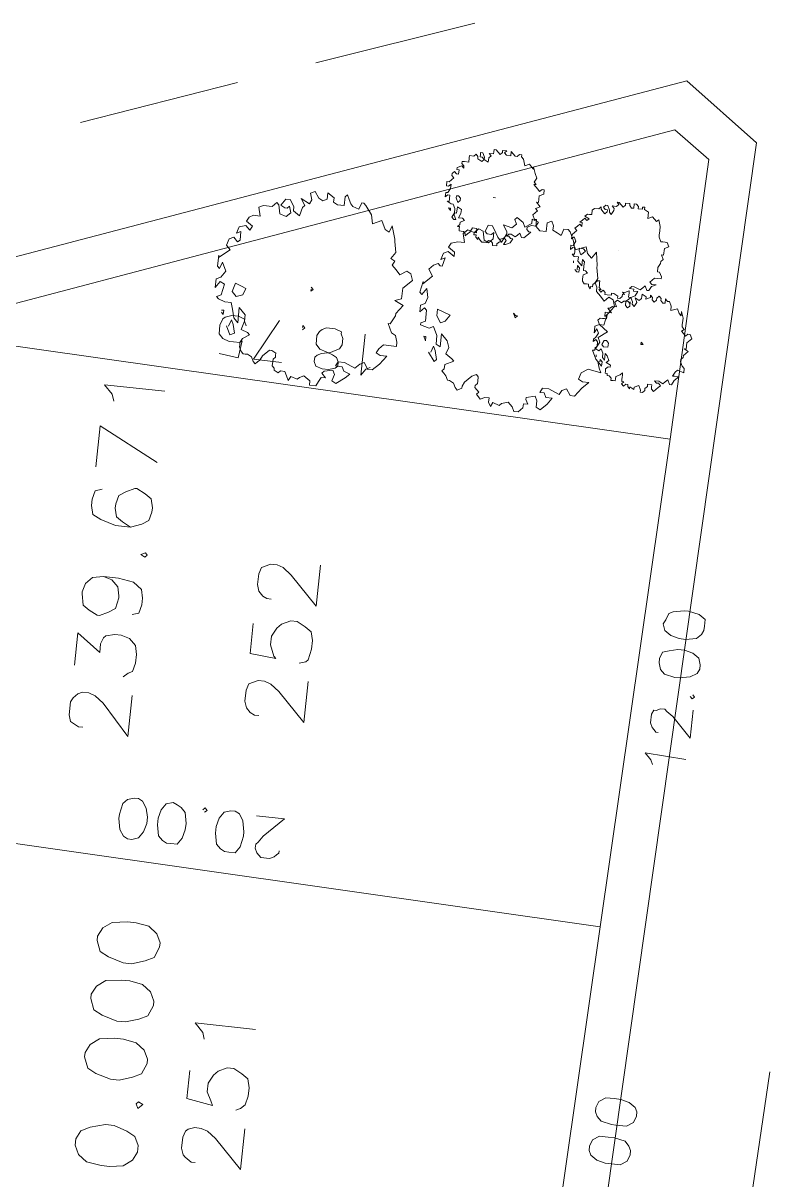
# Model space of a CAD drawing. Header units: metres. Extents: x -977055 to 805873, y -1033982 to 242021.
# Drawn here: x 2631.84 to 2650.15, y 1034.09 to 1062.44 of the extents above; entities that cross this region are included whole.
import ezdxf

# ---------------------------------------------------------------- set-up
doc = ezdxf.new("R2010")
doc.units = ezdxf.units.M
for name, color, linetype in [('PDF_acera', 7, 'Continuous'), ('PDF_areas por lote', 7, 'Continuous'), ('PDF_COTAS', 7, 'Continuous'), ('PDF_linea de centro', 7, 'Continuous'), ('PDF_LOTES', 7, 'Continuous'), ('PDF_No. lotes', 7, 'Continuous'), ('PDF_PLANTAS', 7, 'Continuous')]:
    doc.layers.add(name, color=color, linetype=linetype)

# ---------------------------------------------------------------- blocks, each defined once
blk = doc.blocks.new('CALLE')
at = {"layer": 'PDF_acera', "lineweight": 9}
blk.add_lwpolyline([(10.499328, -142.926336), (22.522752, -174.551328), (21.464352, -176.033088), (-60.836832, -173.238912), (-62.106912, -171.88416), (-61.048512, -140.7672), (-59.69376, -139.49712), (8.975232, -141.8256)], close=True, dxfattribs=at)
blk.add_lwpolyline([(16.045344, -159.987744), (21.549024, -174.42432), (21.040992, -175.144032), (15.537312, -174.974688)], dxfattribs=at)
at = {"layer": 'PDF_areas por lote', "lineweight": 9}
for points in [[(8.721216, -164.179008), (8.721216, -164.094336), (8.763552, -164.009664), (8.805888, -163.924992), (8.932896, -163.882656), (9.186912, -163.882656), (9.271584, -163.924992), (9.356256, -164.009664), (9.398592, -164.094336), (9.398592, -164.221344), (9.356256, -164.348352), (9.229248, -164.517696), (8.636544, -165.068064), (9.440928, -165.068064)], [(9.906624, -163.882656), (10.541664, -163.882656), (10.202976, -164.348352), (10.37232, -164.348352), (10.499328, -164.390688), (10.541664, -164.433024), (10.584, -164.602368), (10.584, -164.729376), (10.541664, -164.89872), (10.414656, -165.025728), (10.245312, -165.068064), (10.075968, -165.068064), (9.906624, -165.025728), (9.864288, -164.941056), (9.779616, -164.856384)], [(11.684736, -164.26368), (11.6424, -164.433024), (11.515392, -164.560032), (11.346048, -164.602368), (11.303712, -164.602368), (11.092032, -164.560032), (11.00736, -164.433024), (10.922688, -164.26368), (10.922688, -164.221344), (11.00736, -164.052), (11.092032, -163.924992), (11.303712, -163.882656), (11.346048, -163.882656), (11.515392, -163.924992), (11.6424, -164.052), (11.684736, -164.26368), (11.684736, -164.560032), (11.6424, -164.856384), (11.515392, -165.025728), (11.346048, -165.068064), (11.21904, -165.068064), (11.049696, -165.025728), (11.00736, -164.89872)], [(13.378176, -164.052), (13.33584, -163.924992), (13.166496, -163.882656), (13.039488, -163.882656), (12.870144, -163.924992), (12.785472, -164.094336), (12.7008, -164.390688), (12.7008, -164.68704), (12.785472, -164.89872), (12.870144, -165.025728), (13.039488, -165.068064), (13.12416, -165.068064), (13.293504, -165.025728), (13.378176, -164.89872), (13.462848, -164.729376), (13.462848, -164.68704), (13.378176, -164.517696), (13.293504, -164.390688), (13.12416, -164.348352), (13.039488, -164.348352), (12.870144, -164.390688), (12.785472, -164.517696), (12.7008, -164.68704)], [(14.013216, -165.068064), (14.60592, -163.882656), (13.801536, -163.882656)], [(15.113952, -164.094336), (15.24096, -164.052), (15.410304, -163.882656), (15.410304, -165.068064)]]:
    blk.add_lwpolyline(points, dxfattribs=at)
for points in [[(0.592704, -164.89872), (0.42336, -164.983392), (0.296352, -165.152736), (0.254016, -165.449088), (0.254016, -165.618432), (0.296352, -165.872448), (0.42336, -166.041792), (0.592704, -166.126464), (0.719712, -166.126464), (0.889056, -166.041792), (0.973728, -165.872448), (1.0584, -165.618432), (1.0584, -165.449088), (0.973728, -165.152736), (0.889056, -164.983392), (0.719712, -164.89872)], [(2.32848, -164.89872), (2.1168, -164.983392), (2.032128, -165.152736), (1.947456, -165.449088), (1.947456, -165.618432), (2.032128, -165.872448), (2.1168, -166.041792), (2.32848, -166.126464), (2.413152, -166.126464), (2.582496, -166.041792), (2.709504, -165.872448), (2.75184, -165.618432), (2.75184, -165.449088), (2.709504, -165.152736), (2.582496, -164.983392), (2.413152, -164.89872)], [(3.471552, -164.89872), (3.259872, -164.983392), (3.1752, -165.152736), (3.090528, -165.449088), (3.090528, -165.618432), (3.1752, -165.872448), (3.259872, -166.041792), (3.471552, -166.126464), (3.556224, -166.126464), (3.725568, -166.041792), (3.852576, -165.872448), (3.894912, -165.618432), (3.894912, -165.449088), (3.852576, -165.152736), (3.725568, -164.983392), (3.556224, -164.89872)], [(4.614624, -164.89872), (4.402944, -164.983392), (4.318272, -165.152736), (4.2336, -165.449088), (4.2336, -165.618432), (4.318272, -165.872448), (4.402944, -166.041792), (4.614624, -166.126464), (4.699296, -166.126464), (4.86864, -166.041792), (4.995648, -165.872448), (5.037984, -165.618432), (5.037984, -165.449088), (4.995648, -165.152736), (4.86864, -164.983392), (4.699296, -164.89872)], [(12.192768, -164.941056), (12.150432, -165.025728), (12.192768, -165.068064), (12.235104, -165.025728)], [(1.524096, -165.999456), (1.439424, -166.041792), (1.524096, -166.126464), (1.566432, -166.041792)]]:
    blk.add_lwpolyline(points, close=True, dxfattribs=at)
at = {"layer": 'PDF_COTAS', "lineweight": 9}
for points in [[(6.646752, -165.364416), (6.689088, -165.491424), (6.816096, -165.576096), (6.98544, -165.618432), (7.112448, -165.618432), (7.281792, -165.576096), (7.4088, -165.491424), (7.451136, -165.406752), (7.451136, -165.32208), (7.4088, -165.195072), (7.324128, -165.1104), (7.112448, -165.068064), (7.027776, -165.068064), (6.816096, -165.1104), (6.689088, -165.195072), (6.646752, -165.279744)], [(6.646752, -165.364416), (6.689088, -165.491424), (6.816096, -165.576096), (6.98544, -165.618432), (7.112448, -165.618432), (7.281792, -165.576096), (7.4088, -165.491424), (7.451136, -165.406752), (7.451136, -165.32208), (7.4088, -165.195072), (7.324128, -165.1104), (7.112448, -165.068064), (7.027776, -165.068064), (6.816096, -165.1104), (6.689088, -165.195072), (6.646752, -165.279744)], [(6.646752, -166.126464), (6.646752, -166.253472), (6.77376, -166.338144), (6.943104, -166.38048), (7.070112, -166.38048), (7.281792, -166.338144), (7.366464, -166.253472), (7.4088, -166.1688), (7.451136, -166.084128), (7.4088, -165.95712), (7.281792, -165.872448), (7.112448, -165.830112), (6.98544, -165.830112), (6.77376, -165.872448), (6.689088, -165.95712), (6.646752, -166.041792)], [(6.646752, -166.126464), (6.646752, -166.253472), (6.77376, -166.338144), (6.943104, -166.38048), (7.070112, -166.38048), (7.281792, -166.338144), (7.366464, -166.253472), (7.4088, -166.1688), (7.451136, -166.084128), (7.4088, -165.95712), (7.281792, -165.872448), (7.112448, -165.830112), (6.98544, -165.830112), (6.77376, -165.872448), (6.689088, -165.95712), (6.646752, -166.041792)], [(7.366464, -166.676832), (7.4088, -166.719168), (7.366464, -166.761504), (7.324128, -166.719168), (7.366464, -166.761504), (7.4088, -166.719168)], [(6.604416, -167.269536), (6.604416, -167.396544), (6.731424, -167.481216), (6.943104, -167.523552), (7.027776, -167.523552), (7.239456, -167.481216), (7.366464, -167.396544), (7.4088, -167.311872), (7.4088, -167.2272), (7.366464, -167.100192), (7.239456, -167.01552), (7.070112, -166.973184), (6.943104, -166.973184), (6.731424, -167.01552), (6.646752, -167.100192), (6.604416, -167.184864)], [(6.604416, -167.269536), (6.604416, -167.396544), (6.731424, -167.481216), (6.943104, -167.523552), (7.027776, -167.523552), (7.239456, -167.481216), (7.366464, -167.396544), (7.4088, -167.311872), (7.4088, -167.2272), (7.366464, -167.100192), (7.239456, -167.01552), (7.070112, -166.973184), (6.943104, -166.973184), (6.731424, -167.01552), (6.646752, -167.100192), (6.604416, -167.184864)], [(7.366464, -167.735232), (7.366464, -168.2856), (6.98544, -167.904576), (6.858432, -167.819904), (6.816096, -167.777568), (6.731424, -167.777568), (6.646752, -167.819904), (6.604416, -167.86224), (6.56208, -167.904576), (6.56208, -168.07392), (6.604416, -168.158592), (6.646752, -168.200928), (6.689088, -168.243264), (6.731424, -168.243264), (6.689088, -168.243264), (6.646752, -168.200928), (6.604416, -168.158592), (6.56208, -168.07392), (6.56208, -167.904576), (6.604416, -167.86224), (6.646752, -167.819904), (6.731424, -167.777568), (6.816096, -167.777568), (6.858432, -167.819904), (6.98544, -167.904576), (7.366464, -168.2856)], [(16.172352, -168.200928), (16.214688, -168.327936), (16.257024, -168.370272), (16.341696, -168.370272), (16.426368, -168.327936), (16.468704, -168.243264), (16.51104, -168.116256), (16.553376, -167.989248), (16.638048, -167.904576), (16.72272, -167.904576), (16.807392, -167.904576), (16.892064, -167.946912), (16.9344, -167.989248), (16.976736, -168.07392), (16.976736, -168.243264), (16.9344, -168.370272), (16.892064, -168.370272), (16.807392, -168.412608), (16.680384, -168.412608), (16.595712, -168.370272), (16.553376, -168.2856), (16.51104, -168.200928), (16.468704, -168.031584), (16.426368, -167.946912), (16.384032, -167.904576), (16.29936, -167.904576), (16.214688, -167.946912), (16.172352, -168.07392)], [(1.566432, -174.890016), (1.48176, -174.932352), (1.397088, -175.05936), (1.354752, -175.228704), (1.354752, -175.355712), (1.354752, -175.525056), (1.439424, -175.652064), (1.566432, -175.6944), (1.651104, -175.6944), (1.735776, -175.652064), (1.820448, -175.567392), (1.862784, -175.355712), (1.862784, -175.228704), (1.862784, -175.05936), (1.778112, -174.932352), (1.651104, -174.890016)], [(2.32848, -174.932352), (2.243808, -174.974688), (2.159136, -175.05936), (2.1168, -175.27104), (2.1168, -175.355712), (2.1168, -175.567392), (2.201472, -175.6944), (2.32848, -175.736736), (2.413152, -175.736736), (2.497824, -175.6944), (2.582496, -175.567392), (2.624832, -175.398048), (2.624832, -175.27104), (2.624832, -175.101696), (2.54016, -174.974688), (2.413152, -174.932352)], [(11.176704, -175.228704), (11.049696, -175.27104), (10.965024, -175.355712), (10.922688, -175.567392), (10.922688, -175.652064), (10.965024, -175.863744), (11.049696, -175.990752), (11.134368, -176.033088), (11.21904, -176.033088), (11.346048, -175.990752), (11.43072, -175.863744), (11.473056, -175.6944), (11.473056, -175.567392), (11.43072, -175.398048), (11.388384, -175.27104), (11.261376, -175.228704)], [(11.938752, -175.228704), (11.811744, -175.27104), (11.727072, -175.398048), (11.684736, -175.567392), (11.684736, -175.6944), (11.727072, -175.90608), (11.811744, -175.990752), (11.896416, -176.033088), (11.981088, -176.033088), (12.108096, -176.033088), (12.192768, -175.90608), (12.235104, -175.6944), (12.235104, -175.609728), (12.192768, -175.398048), (12.150432, -175.313376), (12.023424, -175.27104)]]:
    blk.add_lwpolyline(points, close=True, dxfattribs=at)
for points in [[(16.257024, -166.041792), (16.214688, -166.422816), (16.553376, -166.465152), (16.51104, -166.422816), (16.51104, -166.295808), (16.51104, -166.211136), (16.553376, -166.084128), (16.638048, -165.999456), (16.72272, -165.999456), (16.807392, -165.999456), (16.9344, -166.041792), (16.976736, -166.084128), (17.019072, -166.211136), (17.019072, -166.338144), (16.976736, -166.465152), (16.9344, -166.465152), (16.849728, -166.507488)], [(16.214688, -167.269536), (16.214688, -166.719168), (17.019072, -167.142528)], [(16.892064, -167.608224), (16.9344, -167.65056), (16.976736, -167.608224), (16.9344, -167.608224)], [(16.29936, -169.005312), (16.257024, -168.92064), (16.130016, -168.835968), (16.9344, -168.835968)], [(9.186912, -175.313376), (9.271584, -175.27104), (9.398592, -175.144032), (9.356256, -175.948416)], [(9.821952, -175.355712), (9.821952, -175.313376), (9.864288, -175.27104), (9.906624, -175.228704), (9.991296, -175.186368), (10.16064, -175.186368), (10.245312, -175.228704), (10.245312, -175.27104), (10.287648, -175.355712), (10.287648, -175.440384), (10.245312, -175.48272), (10.16064, -175.609728), (9.779616, -175.990752), (10.329984, -175.990752)], [(10.584, -175.90608), (10.541664, -175.948416), (10.584, -175.990752), (10.626336, -175.948416)]]:
    blk.add_lwpolyline(points, dxfattribs=at)
at = {"layer": 'PDF_linea de centro', "lineweight": 9}
for points in [[(21.549024, -165.830112), (20.448288, -162.866592)], [(23.200128, -170.317728), (22.099392, -167.311872)], [(0.296352, -178.107552), (3.471552, -178.23456)]]:
    blk.add_lwpolyline(points, dxfattribs=at)
at = {"layer": 'PDF_LOTES', "lineweight": 20}
for points in [[(-3.640896, -174.297312), (5.92704, -174.636), (6.477408, -158.632992), (-3.132864, -158.33664)], [(5.92704, -174.636), (15.537312, -174.974688), (16.045344, -159.987744), (15.66432, -158.97168), (6.477408, -158.632992)]]:
    blk.add_lwpolyline(points, close=True, dxfattribs=at)
at = {"layer": 'PDF_No. lotes', "lineweight": 20}
for points in [[(0.508032, -167.269536), (0.508032, -167.184864), (0.592704, -167.057856), (0.63504, -167.01552), (0.762048, -166.973184), (0.973728, -166.973184), (1.100736, -167.01552), (1.143072, -167.057856), (1.185408, -167.184864), (1.185408, -167.311872), (1.143072, -167.43888), (1.016064, -167.608224), (0.465696, -168.158592), (1.27008, -168.158592)], [(2.286144, -166.973184), (1.735776, -166.973184), (1.651104, -167.481216), (1.735776, -167.43888), (1.90512, -167.354208), (2.074464, -167.354208), (2.243808, -167.43888), (2.32848, -167.523552), (2.413152, -167.692896), (2.413152, -167.819904), (2.32848, -167.989248), (2.243808, -168.116256), (2.074464, -168.158592), (1.90512, -168.158592), (1.735776, -168.116256), (1.651104, -168.031584), (1.608768, -167.946912)], [(2.921184, -167.184864), (3.048192, -167.142528), (3.217536, -166.973184), (3.217536, -168.158592)], [(9.31392, -167.565888), (9.31392, -167.481216), (9.356256, -167.396544), (9.440928, -167.311872), (9.567936, -167.269536), (9.779616, -167.269536), (9.906624, -167.311872), (9.94896, -167.396544), (9.991296, -167.481216), (9.991296, -167.608224), (9.94896, -167.735232), (9.821952, -167.904576), (9.271584, -168.454944), (10.075968, -168.454944)], [(11.092032, -167.269536), (10.499328, -167.269536), (10.456992, -167.777568), (10.499328, -167.735232), (10.711008, -167.65056), (10.880352, -167.65056), (11.049696, -167.735232), (11.134368, -167.819904), (11.21904, -167.989248), (11.21904, -168.116256), (11.134368, -168.2856), (11.049696, -168.412608), (10.880352, -168.454944), (10.711008, -168.454944), (10.499328, -168.412608), (10.456992, -168.370272), (10.414656, -168.243264)], [(11.600064, -167.565888), (11.600064, -167.481216), (11.6424, -167.396544), (11.727072, -167.311872), (11.85408, -167.269536), (12.06576, -167.269536), (12.192768, -167.311872), (12.235104, -167.396544), (12.27744, -167.481216), (12.27744, -167.608224), (12.235104, -167.735232), (12.108096, -167.904576), (11.557728, -168.454944), (12.362112, -168.454944)]]:
    blk.add_lwpolyline(points, dxfattribs=at)
at = {"layer": 'PDF_PLANTAS', "lineweight": 9}
for points in [[(19.516896, -168.243264), (19.601568, -168.200928), (19.559232, -168.158592), (19.389888, -168.158592), (19.389888, -168.031584), (19.432224, -167.946912), (19.516896, -167.946912), (19.601568, -167.819904), (19.47456, -167.819904), (19.432224, -167.735232), (19.47456, -167.65056), (19.601568, -167.565888), (19.559232, -167.481216), (19.432224, -167.523552), (19.347552, -167.481216), (19.432224, -167.311872), (19.305216, -167.396544), (19.26288, -167.354208), (19.093536, -167.311872), (19.178208, -167.184864), (19.26288, -167.184864), (19.389888, -167.100192), (19.389888, -167.01552), (19.26288, -166.930848), (19.220544, -167.01552), (19.220544, -167.057856), (19.26288, -167.100192), (19.135872, -167.142528), (19.0512, -167.057856), (19.093536, -166.930848), (19.26288, -166.888512), (19.305216, -166.846176), (19.220544, -166.761504), (19.220544, -166.59216), (19.178208, -166.507488), (19.008864, -166.549824), (19.008864, -166.422816), (18.966528, -166.338144), (18.881856, -166.295808), (18.797184, -166.422816), (18.712512, -166.38048), (18.797184, -166.295808), (18.754848, -166.1688), (18.62784, -166.126464), (18.670176, -166.211136), (18.500832, -166.211136), (18.458496, -166.1688), (18.543168, -166.084128), (18.500832, -165.999456), (18.373824, -165.95712), (18.289152, -166.041792), (18.119808, -165.830112), (18.162144, -165.830112), (17.950464, -165.830112), (17.908128, -165.872448), (18.035136, -165.914784), (17.865792, -165.999456), (17.738784, -165.914784), (17.696448, -165.830112), (17.527104, -165.830112), (17.654112, -165.914784), (17.611776, -165.999456), (17.400096, -165.95712), (17.35776, -165.872448), (17.315424, -165.914784), (17.273088, -166.041792), (17.273088, -166.1688), (17.14608, -166.211136), (16.976736, -166.253472), (16.892064, -166.338144), (17.188416, -166.338144), (17.061408, -166.465152), (16.9344, -166.465152), (16.765056, -166.422816), (16.72272, -166.549824), (16.680384, -166.59216), (16.595712, -166.465152), (16.51104, -166.422816), (16.468704, -166.422816), (16.426368, -166.422816), (16.341696, -166.465152), (16.29936, -166.507488), (16.29936, -166.549824), (16.29936, -166.59216), (16.257024, -166.676832), (16.172352, -166.719168), (16.130016, -166.761504), (16.172352, -166.80384), (16.214688, -166.846176), (16.29936, -166.888512), (16.426368, -167.01552), (16.426368, -167.057856), (16.384032, -167.142528), (16.341696, -167.142528), (16.29936, -167.142528), (16.257024, -167.100192), (16.214688, -167.100192), (16.130016, -167.100192), (16.08768, -167.142528), (16.045344, -167.142528), (16.003008, -167.2272), (16.045344, -167.269536), (16.045344, -167.354208), (15.960672, -167.396544), (15.876, -167.43888), (15.960672, -167.481216), (15.918336, -167.608224), (15.960672, -167.65056), (16.003008, -167.735232), (15.918336, -167.86224), (15.833664, -167.86224), (15.833664, -167.989248), (15.918336, -168.031584), (16.003008, -168.07392), (16.003008, -168.158592), (16.08768, -168.07392), (16.130016, -168.116256), (16.172352, -168.2856), (16.08768, -168.327936), (15.960672, -168.2856), (15.918336, -168.370272), (16.045344, -168.539616), (16.130016, -168.624288), (16.172352, -168.49728), (16.257024, -168.454944), (16.257024, -168.327936), (16.341696, -168.370272), (16.341696, -168.49728), (16.257024, -168.70896), (16.341696, -168.793632), (16.384032, -168.878304), (16.257024, -168.962976), (16.257024, -169.047648), (16.384032, -169.174656), (16.553376, -169.301664), (16.553376, -169.174656), (16.595712, -169.089984), (16.680384, -169.13232), (16.765056, -169.216992), (16.765056, -169.471008), (16.849728, -169.471008), (16.976736, -169.428672), (17.019072, -169.344), (17.188416, -169.259328), (17.188416, -169.301664), (17.35776, -169.386336), (17.400096, -169.386336), (17.56944, -169.513344), (17.654112, -169.344), (17.696448, -169.471008), (17.908128, -169.471008), (18.077472, -169.640352), (18.20448, -169.598016), (18.246816, -169.513344), (18.162144, -169.386336), (18.246816, -169.301664), (18.331488, -169.216992), (18.41616, -169.259328), (18.458496, -169.174656), (18.585504, -169.259328), (18.797184, -169.216992), (18.83952, -169.216992), (19.093536, -169.13232), (18.966528, -169.089984), (19.008864, -169.005312), (19.178208, -168.92064), (19.093536, -168.751296), (19.26288, -168.70896), (19.432224, -168.581952), (19.47456, -168.539616), (19.47456, -168.49728), (19.347552, -168.454944), (19.389888, -168.327936), (19.432224, -168.2856)], [(17.654112, -166.211136), (17.484768, -166.1688), (17.400096, -166.253472), (17.442432, -166.38048), (17.56944, -166.422816), (17.611776, -166.338144)], [(19.432224, -172.265184), (19.516896, -172.222848), (19.47456, -172.138176), (19.305216, -172.138176), (19.305216, -172.011168), (19.389888, -171.926496), (19.47456, -171.968832), (19.516896, -171.841824), (19.432224, -171.841824), (19.347552, -171.714816), (19.432224, -171.67248), (19.516896, -171.545472), (19.47456, -171.503136), (19.389888, -171.545472), (19.305216, -171.4608), (19.347552, -171.291456), (19.220544, -171.376128), (19.178208, -171.376128), (19.008864, -171.291456), (19.093536, -171.206784), (19.178208, -171.164448), (19.305216, -171.079776), (19.305216, -170.995104), (19.178208, -170.952768), (19.135872, -170.995104), (19.135872, -171.079776), (19.178208, -171.122112), (19.0512, -171.122112), (18.966528, -171.03744), (19.008864, -170.952768), (19.178208, -170.910432), (19.220544, -170.82576), (19.135872, -170.741088), (19.178208, -170.61408), (19.093536, -170.529408), (18.924192, -170.571744), (18.924192, -170.444736), (18.881856, -170.317728), (18.797184, -170.275392), (18.712512, -170.4024), (18.62784, -170.4024), (18.712512, -170.275392), (18.670176, -170.19072), (18.543168, -170.148384), (18.585504, -170.233056), (18.41616, -170.19072), (18.41616, -170.148384), (18.458496, -170.106048), (18.41616, -170.021376), (18.331488, -169.936704), (18.20448, -170.021376), (18.035136, -169.852032), (18.077472, -169.852032), (17.865792, -169.809696), (17.823456, -169.852032), (17.950464, -169.936704), (17.78112, -169.97904), (17.654112, -169.936704), (17.611776, -169.852032), (17.484768, -169.852032), (17.56944, -169.936704), (17.527104, -169.97904), (17.315424, -169.97904), (17.273088, -169.894368), (17.230752, -169.894368), (17.188416, -170.063712), (17.230752, -170.148384), (17.061408, -170.233056), (16.892064, -170.233056), (16.849728, -170.317728), (17.103744, -170.317728), (16.976736, -170.444736), (16.849728, -170.487072), (16.72272, -170.444736), (16.638048, -170.571744), (16.595712, -170.61408), (16.51104, -170.444736), (16.426368, -170.444736), (16.384032, -170.4024), (16.341696, -170.444736), (16.29936, -170.487072), (16.214688, -170.529408), (16.214688, -170.571744), (16.172352, -170.656416), (16.08768, -170.698752), (16.045344, -170.741088), (16.08768, -170.82576), (16.130016, -170.82576), (16.214688, -170.868096), (16.341696, -170.995104), (16.384032, -171.079776), (16.341696, -171.122112), (16.257024, -171.122112), (16.214688, -171.122112), (16.172352, -171.079776), (16.130016, -171.079776), (16.08768, -171.122112), (16.045344, -171.164448), (16.003008, -171.122112), (15.918336, -171.206784), (15.960672, -171.291456), (15.960672, -171.376128), (15.876, -171.376128), (15.791328, -171.418464), (15.876, -171.4608), (15.833664, -171.587808), (15.876, -171.630144), (15.918336, -171.757152), (15.833664, -171.841824), (15.748992, -171.88416), (15.748992, -171.968832), (15.833664, -172.053504), (15.918336, -172.053504), (15.918336, -172.138176), (16.003008, -172.09584), (16.045344, -172.09584), (16.08768, -172.265184), (16.003008, -172.30752), (15.876, -172.30752), (15.833664, -172.392192), (15.960672, -172.5192), (16.08768, -172.603872), (16.08768, -172.476864), (16.172352, -172.434528), (16.172352, -172.349856), (16.257024, -172.392192), (16.257024, -172.5192), (16.172352, -172.73088), (16.257024, -172.773216), (16.29936, -172.857888), (16.172352, -172.94256), (16.172352, -173.027232), (16.341696, -173.15424), (16.468704, -173.281248), (16.468704, -173.15424), (16.51104, -173.069568), (16.638048, -173.111904), (16.72272, -173.238912), (16.680384, -173.492928), (16.765056, -173.450592), (16.892064, -173.408256), (16.9344, -173.36592), (17.103744, -173.281248), (17.103744, -173.323584), (17.273088, -173.408256), (17.35776, -173.36592), (17.484768, -173.535264), (17.611776, -173.36592), (17.611776, -173.450592), (17.823456, -173.492928), (17.9928, -173.619936), (18.119808, -173.5776), (18.162144, -173.492928), (18.077472, -173.408256), (18.162144, -173.323584), (18.246816, -173.238912), (18.331488, -173.238912), (18.41616, -173.196576), (18.500832, -173.238912), (18.712512, -173.196576), (18.754848, -173.196576), (19.008864, -173.15424), (18.881856, -173.069568), (18.966528, -172.984896), (19.093536, -172.94256), (19.008864, -172.73088), (19.178208, -172.688544), (19.347552, -172.603872), (19.389888, -172.561536), (19.389888, -172.476864), (19.26288, -172.434528), (19.305216, -172.349856), (19.347552, -172.265184)], [(17.019072, -169.97904), (16.9344, -170.021376), (17.019072, -170.021376)], [(17.56944, -170.19072), (17.442432, -170.19072), (17.315424, -170.275392), (17.35776, -170.360064), (17.484768, -170.444736), (17.527104, -170.317728)], [(20.74464, -171.333792), (20.786976, -171.291456), (20.702304, -171.291456), (20.702304, -171.206784), (20.74464, -171.164448), (20.786976, -171.206784), (20.786976, -171.122112), (20.74464, -171.122112), (20.702304, -171.079776), (20.74464, -171.03744), (20.786976, -170.995104), (20.786976, -170.952768), (20.74464, -170.952768), (20.702304, -170.952768), (20.702304, -170.868096), (20.659968, -170.910432), (20.617632, -170.868096), (20.53296, -170.868096), (20.575296, -170.783424), (20.617632, -170.783424), (20.702304, -170.741088), (20.702304, -170.698752), (20.659968, -170.698752), (20.617632, -170.698752), (20.617632, -170.741088), (20.575296, -170.783424), (20.53296, -170.741088), (20.575296, -170.656416), (20.617632, -170.656416), (20.659968, -170.61408), (20.617632, -170.571744), (20.617632, -170.487072), (20.575296, -170.487072), (20.490624, -170.487072), (20.490624, -170.4024), (20.490624, -170.360064), (20.448288, -170.360064), (20.405952, -170.4024), (20.363616, -170.4024), (20.405952, -170.360064), (20.363616, -170.275392), (20.32128, -170.275392), (20.32128, -170.317728), (20.236608, -170.317728), (20.236608, -170.275392), (20.278944, -170.233056), (20.236608, -170.19072), (20.194272, -170.19072), (20.151936, -170.233056), (20.067264, -170.148384), (20.067264, -170.106048), (19.982592, -170.106048), (19.982592, -170.148384), (20.024928, -170.19072), (19.940256, -170.19072), (19.855584, -170.148384), (19.855584, -170.106048), (19.770912, -170.106048), (19.813248, -170.148384), (19.813248, -170.19072), (19.68624, -170.19072), (19.68624, -170.148384), (19.643904, -170.233056), (19.643904, -170.275392), (19.559232, -170.317728), (19.47456, -170.317728), (19.47456, -170.360064), (19.601568, -170.360064), (19.559232, -170.444736), (19.47456, -170.444736), (19.389888, -170.4024), (19.389888, -170.487072), (19.347552, -170.529408), (19.305216, -170.444736), (19.26288, -170.444736), (19.220544, -170.4024), (19.220544, -170.444736), (19.178208, -170.444736), (19.135872, -170.444736), (19.135872, -170.487072), (19.135872, -170.529408), (19.093536, -170.571744), (19.0512, -170.571744), (19.093536, -170.61408), (19.135872, -170.656416), (19.220544, -170.698752), (19.220544, -170.741088), (19.220544, -170.783424), (19.178208, -170.783424), (19.135872, -170.783424), (19.135872, -170.741088), (19.093536, -170.741088), (19.093536, -170.783424), (19.0512, -170.783424), (19.008864, -170.82576), (19.0512, -170.82576), (19.008864, -170.868096), (18.966528, -170.910432), (18.966528, -170.952768), (18.966528, -170.995104), (19.008864, -171.03744), (19.008864, -171.079776), (18.966528, -171.122112), (18.924192, -171.122112), (18.924192, -171.206784), (18.966528, -171.206784), (19.008864, -171.24912), (19.008864, -171.291456), (19.0512, -171.24912), (19.093536, -171.333792), (19.0512, -171.376128), (18.966528, -171.333792), (18.966528, -171.376128), (19.008864, -171.4608), (19.093536, -171.503136), (19.093536, -171.4608), (19.135872, -171.418464), (19.135872, -171.376128), (19.178208, -171.418464), (19.178208, -171.4608), (19.135872, -171.545472), (19.178208, -171.587808), (19.220544, -171.630144), (19.135872, -171.67248), (19.135872, -171.714816), (19.220544, -171.799488), (19.26288, -171.841824), (19.26288, -171.799488), (19.305216, -171.757152), (19.347552, -171.757152), (19.389888, -171.841824), (19.389888, -171.926496), (19.432224, -171.926496), (19.516896, -171.926496), (19.516896, -171.88416), (19.601568, -171.841824), (19.68624, -171.926496), (19.728576, -171.88416), (19.770912, -171.968832), (19.855584, -171.88416), (19.855584, -171.926496), (19.982592, -171.926496), (20.024928, -172.011168), (20.1096, -172.011168), (20.1096, -171.968832), (20.067264, -171.926496), (20.1096, -171.88416), (20.194272, -171.799488), (20.194272, -171.841824), (20.236608, -171.799488), (20.32128, -171.841824), (20.405952, -171.799488), (20.53296, -171.757152), (20.490624, -171.757152), (20.53296, -171.714816), (20.575296, -171.67248), (20.53296, -171.587808), (20.659968, -171.545472), (20.702304, -171.503136), (20.74464, -171.503136), (20.74464, -171.4608), (20.702304, -171.418464), (20.702304, -171.376128)], [(19.559232, -170.19072), (19.516896, -170.233056), (19.559232, -170.233056)], [(19.389888, -170.275392), (19.347552, -170.317728), (19.347552, -170.360064), (19.432224, -170.317728), (19.47456, -170.317728)], [(19.813248, -170.317728), (19.770912, -170.317728), (19.68624, -170.360064), (19.728576, -170.4024), (19.770912, -170.4024), (19.813248, -170.360064)], [(17.654112, -171.67248), (17.56944, -171.714816), (17.611776, -171.757152), (17.611776, -171.714816)], [(19.982592, -173.873952), (20.024928, -173.831616), (20.024928, -173.78928), (19.940256, -173.78928), (19.940256, -173.746944), (19.982592, -173.704608), (20.024928, -173.704608), (20.024928, -173.619936), (19.982592, -173.619936), (19.940256, -173.5776), (19.982592, -173.535264), (20.024928, -173.492928), (20.024928, -173.450592), (19.982592, -173.492928), (19.940256, -173.450592), (19.940256, -173.36592), (19.89792, -173.408256), (19.855584, -173.408256), (19.770912, -173.36592), (19.813248, -173.323584), (19.855584, -173.323584), (19.940256, -173.281248), (19.940256, -173.238912), (19.89792, -173.196576), (19.855584, -173.238912), (19.855584, -173.281248), (19.813248, -173.281248), (19.770912, -173.238912), (19.813248, -173.196576), (19.855584, -173.15424), (19.89792, -173.15424), (19.855584, -173.111904), (19.855584, -173.027232), (19.813248, -172.984896), (19.728576, -172.984896), (19.728576, -172.94256), (19.728576, -172.900224), (19.68624, -172.857888), (19.643904, -172.94256), (19.601568, -172.900224), (19.643904, -172.857888), (19.601568, -172.815552), (19.559232, -172.773216), (19.559232, -172.815552), (19.47456, -172.815552), (19.516896, -172.773216), (19.47456, -172.73088), (19.432224, -172.688544), (19.389888, -172.73088), (19.305216, -172.646208), (19.220544, -172.646208), (19.26288, -172.688544), (19.178208, -172.73088), (19.093536, -172.688544), (19.093536, -172.646208), (19.008864, -172.646208), (19.0512, -172.688544), (19.0512, -172.73088), (18.924192, -172.73088), (18.924192, -172.688544), (18.881856, -172.73088), (18.881856, -172.815552), (18.797184, -172.815552), (18.754848, -172.857888), (18.712512, -172.900224), (18.83952, -172.900224), (18.797184, -172.94256), (18.712512, -172.94256), (18.62784, -172.94256), (18.62784, -172.984896), (18.585504, -173.027232), (18.543168, -172.94256), (18.500832, -172.94256), (18.458496, -172.94256), (18.41616, -172.94256), (18.373824, -172.984896), (18.373824, -173.027232), (18.373824, -173.069568), (18.331488, -173.069568), (18.289152, -173.111904), (18.331488, -173.111904), (18.331488, -173.15424), (18.373824, -173.15424), (18.458496, -173.238912), (18.458496, -173.281248), (18.41616, -173.281248), (18.373824, -173.281248), (18.331488, -173.281248), (18.289152, -173.323584), (18.289152, -173.281248), (18.246816, -173.323584), (18.289152, -173.36592), (18.246816, -173.408256), (18.20448, -173.408256), (18.20448, -173.450592), (18.20448, -173.535264), (18.246816, -173.535264), (18.246816, -173.5776), (18.20448, -173.662272), (18.162144, -173.662272), (18.162144, -173.704608), (18.20448, -173.746944), (18.246816, -173.746944), (18.246816, -173.78928), (18.289152, -173.746944), (18.289152, -173.78928), (18.331488, -173.873952), (18.289152, -173.873952), (18.20448, -173.873952), (18.20448, -173.916288), (18.246816, -174.00096), (18.331488, -174.043296), (18.331488, -173.958624), (18.373824, -173.958624), (18.373824, -173.873952), (18.41616, -173.916288), (18.41616, -173.958624), (18.373824, -174.085632), (18.41616, -174.127968), (18.458496, -174.170304), (18.373824, -174.21264), (18.373824, -174.254976), (18.458496, -174.297312), (18.500832, -174.381984), (18.500832, -174.297312), (18.543168, -174.254976), (18.585504, -174.297312), (18.62784, -174.339648), (18.62784, -174.466656), (18.670176, -174.466656), (18.754848, -174.42432), (18.754848, -174.381984), (18.83952, -174.381984), (18.924192, -174.42432), (18.966528, -174.42432), (19.008864, -174.466656), (19.093536, -174.42432), (19.093536, -174.466656), (19.220544, -174.466656), (19.26288, -174.551328), (19.347552, -174.508992), (19.347552, -174.466656), (19.347552, -174.42432), (19.347552, -174.381984), (19.432224, -174.339648), (19.47456, -174.339648), (19.559232, -174.339648), (19.643904, -174.339648), (19.770912, -174.297312), (19.728576, -174.254976), (19.770912, -174.21264), (19.813248, -174.170304), (19.770912, -174.085632), (19.89792, -174.085632), (19.940256, -174.00096), (19.982592, -174.00096), (19.982592, -173.958624), (19.940256, -173.958624), (19.940256, -173.873952)], [(19.0512, -172.815552), (19.008864, -172.815552), (18.924192, -172.857888), (18.966528, -172.900224), (19.008864, -172.94256), (19.0512, -172.900224)], [(18.246816, -174.508992), (18.289152, -174.466656), (18.246816, -174.42432), (18.20448, -174.42432), (18.162144, -174.381984), (18.20448, -174.339648), (18.246816, -174.339648), (18.289152, -174.297312), (18.246816, -174.297312), (18.20448, -174.21264), (18.246816, -174.21264), (18.289152, -174.127968), (18.246816, -174.127968), (18.20448, -174.127968), (18.162144, -174.085632), (18.20448, -174.00096), (18.119808, -174.043296), (18.035136, -174.00096), (18.077472, -173.958624), (18.119808, -173.958624), (18.20448, -173.916288), (18.162144, -173.873952), (18.119808, -173.831616), (18.119808, -173.873952), (18.077472, -173.916288), (18.119808, -173.916288), (18.035136, -173.916288), (17.9928, -173.873952), (18.035136, -173.831616), (18.119808, -173.831616), (18.119808, -173.78928), (18.077472, -173.746944), (18.119808, -173.662272), (18.077472, -173.619936), (17.9928, -173.662272), (17.9928, -173.5776), (17.950464, -173.535264), (17.950464, -173.492928), (17.865792, -173.5776), (17.865792, -173.492928), (17.865792, -173.450592), (17.78112, -173.450592), (17.823456, -173.492928), (17.738784, -173.492928), (17.738784, -173.450592), (17.738784, -173.408256), (17.738784, -173.36592), (17.696448, -173.323584), (17.611776, -173.36592), (17.56944, -173.281248), (17.484768, -173.281248), (17.442432, -173.281248), (17.527104, -173.323584), (17.442432, -173.36592), (17.35776, -173.323584), (17.315424, -173.281248), (17.273088, -173.281248), (17.315424, -173.323584), (17.273088, -173.36592), (17.188416, -173.36592), (17.14608, -173.323584), (17.103744, -173.408256), (17.14608, -173.450592), (17.061408, -173.492928), (16.976736, -173.492928), (16.9344, -173.535264), (17.061408, -173.535264), (17.019072, -173.5776), (16.9344, -173.619936), (16.892064, -173.5776), (16.849728, -173.662272), (16.807392, -173.662272), (16.807392, -173.619936), (16.765056, -173.5776), (16.72272, -173.5776), (16.680384, -173.5776), (16.680384, -173.619936), (16.638048, -173.619936), (16.638048, -173.662272), (16.595712, -173.704608), (16.553376, -173.704608), (16.553376, -173.746944), (16.553376, -173.78928), (16.595712, -173.78928), (16.638048, -173.78928), (16.680384, -173.873952), (16.72272, -173.916288), (16.680384, -173.916288), (16.638048, -173.916288), (16.595712, -173.916288), (16.553376, -173.916288), (16.553376, -173.958624), (16.51104, -173.916288), (16.468704, -173.958624), (16.51104, -174.00096), (16.51104, -174.043296), (16.468704, -174.043296), (16.426368, -174.085632), (16.468704, -174.085632), (16.426368, -174.170304), (16.468704, -174.170304), (16.51104, -174.254976), (16.426368, -174.297312), (16.384032, -174.297312), (16.384032, -174.339648), (16.426368, -174.381984), (16.468704, -174.381984), (16.51104, -174.42432), (16.553376, -174.42432), (16.553376, -174.508992), (16.51104, -174.508992), (16.468704, -174.508992), (16.426368, -174.551328), (16.51104, -174.636), (16.553376, -174.678336), (16.595712, -174.636), (16.595712, -174.593664), (16.638048, -174.551328), (16.638048, -174.636), (16.595712, -174.720672), (16.638048, -174.763008), (16.680384, -174.805344), (16.595712, -174.84768), (16.595712, -174.890016), (16.680384, -174.932352), (16.765056, -175.017024), (16.765056, -174.932352), (16.765056, -174.890016), (16.849728, -174.932352), (16.892064, -174.974688), (16.849728, -175.101696), (16.9344, -175.101696), (16.976736, -175.05936), (17.061408, -175.017024), (17.103744, -175.017024), (17.14608, -175.05936), (17.188416, -175.05936), (17.273088, -175.144032), (17.315424, -175.05936), (17.315424, -175.101696), (17.442432, -175.101696), (17.527104, -175.186368), (17.611776, -175.144032), (17.611776, -175.101696), (17.56944, -175.05936), (17.611776, -175.017024), (17.654112, -174.974688), (17.696448, -175.017024), (17.738784, -174.974688), (17.78112, -174.974688), (17.865792, -174.974688), (17.908128, -174.974688), (18.035136, -174.932352), (17.950464, -174.932352), (17.9928, -174.890016), (18.077472, -174.84768), (18.035136, -174.720672), (18.119808, -174.720672), (18.20448, -174.678336), (18.20448, -174.636), (18.246816, -174.593664), (18.162144, -174.593664), (18.162144, -174.551328), (18.20448, -174.508992)], [(17.315424, -173.492928), (17.230752, -173.450592), (17.188416, -173.492928), (17.188416, -173.5776), (17.273088, -173.5776), (17.315424, -173.535264)], [(17.35776, -174.21264), (17.315424, -174.21264), (17.315424, -174.254976)]]:
    blk.add_lwpolyline(points, close=True, dxfattribs=at)
for points in [[(16.807392, -166.126464), (16.638048, -166.211136), (16.680384, -166.295808), (16.849728, -166.253472), (16.9344, -166.211136), (16.807392, -166.1688)], [(17.061408, -165.999456), (17.019072, -166.041792), (17.103744, -166.041792), (17.103744, -165.999456)], [(17.696448, -167.692896), (17.654112, -167.692896), (17.696448, -167.735232), (17.738784, -167.692896)], [(16.72272, -170.106048), (16.553376, -170.233056), (16.595712, -170.275392), (16.765056, -170.233056), (16.849728, -170.19072), (16.72272, -170.148384)], [(19.855584, -171.03744), (19.855584, -171.079776), (19.855584, -171.03744)], [(20.786976, -171.291456), (20.786976, -171.291456)], [(18.62784, -172.773216), (18.585504, -172.815552), (18.585504, -172.857888), (18.670176, -172.857888), (18.712512, -172.815552), (18.62784, -172.815552)], [(18.797184, -172.73088), (18.754848, -172.73088), (18.797184, -172.73088)], [(16.892064, -173.408256), (16.807392, -173.492928), (16.849728, -173.492928), (16.892064, -173.492928), (16.9344, -173.450592), (16.892064, -173.450592)], [(17.019072, -173.36592), (16.976736, -173.36592), (17.019072, -173.36592)], [(19.093536, -173.5776), (19.093536, -173.5776)]]:
    blk.add_lwpolyline(points, dxfattribs=at)

msp = doc.modelspace()

# ---------------------------------------------------------------- block references
at = {"xscale": 1.255773352820658, "yscale": 1.255773352820658, "zscale": 1.255773352820658, "rotation": 83.85573648860341}
msp.add_blockref('CALLE', (2427.15058, 1056.36283, 1015.371), dxfattribs=at)

doc.saveas('drawing.dxf')
